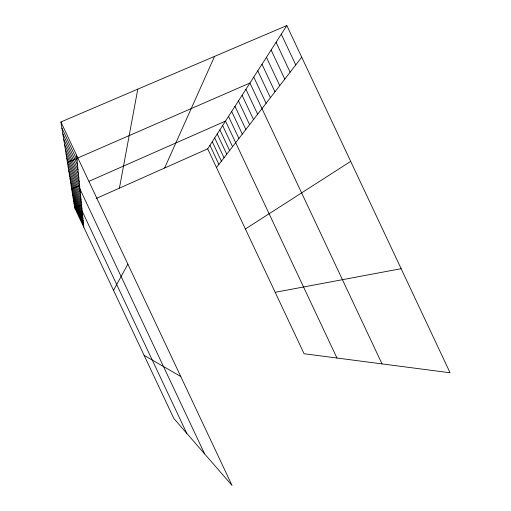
<?xml version="1.0" encoding="UTF-8"?>
<svg xmlns="http://www.w3.org/2000/svg" width="511" height="511" viewBox="0 0 511 511"><rect width="100%" height="100%" fill="white"/><g stroke="black" fill="none" stroke-linecap="round" stroke-linejoin="round"><path stroke-width="0.77" d="M119.421 188.137L137.791 89.157M164.612 168.023L214.563 56.395M113.512 290.337L127.865 264.168M207.69 148.848L286.831 25.55L450.076 372.768L304.083 353.74L207.69 148.848L96.119 198.517M216.472 167.519L301.714 57.2M245.395 228.985L350.693 161.387M286.831 25.55L60.924 121.963L232.039 485.45L173.842 418.471L74.759 208.022L81.894 204.847M79.665 185.41L71.693 188.929L186.758 433.334M89.086 181.258L225.511 121.081L336.966 358.026M275.18 292.305L401.141 268.684M144.134 355.369L180.747 376.486M281.293 34.173L295.748 64.916M276.068 42.324L290.12 72.204M271.124 50.027L284.793 79.096M266.442 57.321L279.747 85.624M261.996 64.239L274.963 91.814M257.78 70.812L270.421 97.697M253.763 77.065L266.097 103.292M382.036 363.902L249.943 83.018L67.439 162.485L204.643 453.915M245.912 89.297L257.64 114.234M242.086 95.263L253.52 119.574M238.445 100.935L249.598 124.646M234.977 106.333L245.868 129.475M231.675 111.481L242.31 134.08M228.526 116.393L238.912 138.475M222.636 125.572L232.569 146.689M219.877 129.864L229.599 150.528M217.232 133.978L226.756 154.213M214.703 137.925L224.029 157.746M212.269 141.713L221.41 161.131M209.938 145.348L218.893 164.389M61.908 128.089L77.04 160.23M62.84 133.863L77.525 165.066M63.715 139.311L77.985 169.626M64.539 144.453L78.419 173.938M65.325 149.327L78.835 178.02M66.066 153.939L79.224 181.884M66.769 158.321L79.595 185.557M68.142 166.867L80.316 192.717M68.813 171.025L80.661 196.198M69.445 174.966L81 199.507M70.052 178.716L81.313 202.643M70.62 182.286L81.613 205.633M71.17 185.685L81.901 208.482M72.185 192.027L82.437 213.796M72.664 194.985L82.686 216.274M73.118 197.814L82.929 218.644M73.558 200.529L83.159 220.918M73.974 203.129L83.376 223.096M74.376 205.626L83.587 225.191M60.924 121.963L74.759 208.022M76.522 155.095L83.791 227.197"/></g></svg>
